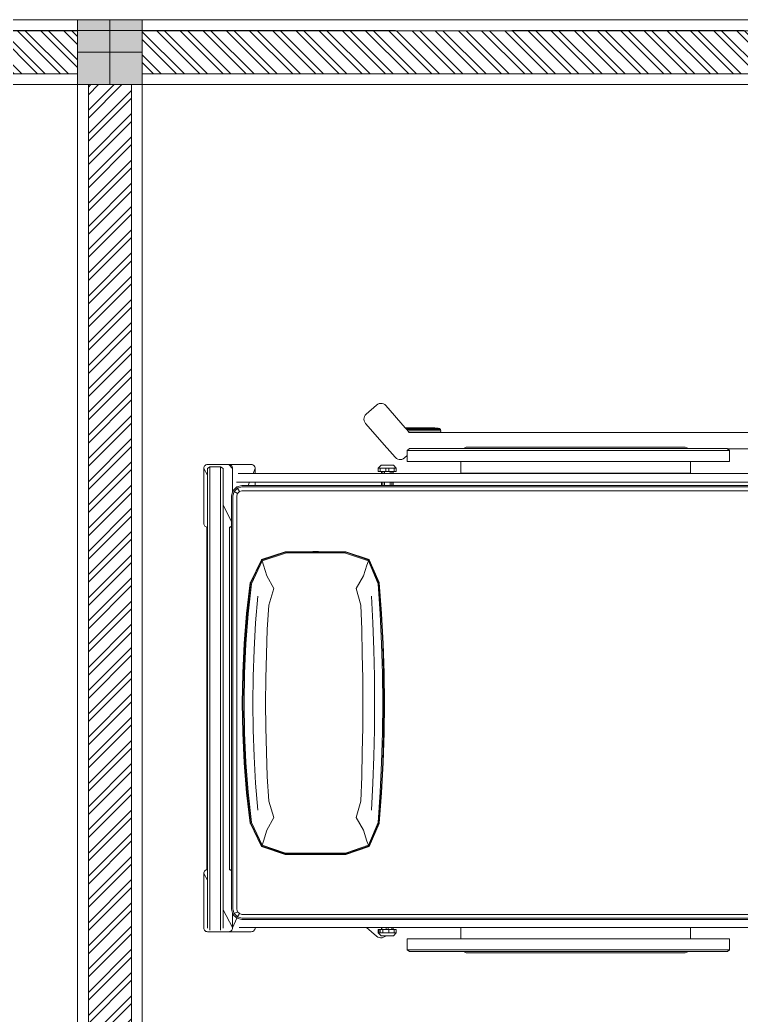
# Model space of a CAD drawing. Header units: millimetres. Extents: x -280308 to 6402717, y -14 to 2073074.
# Drawn here: x -15551 to -13876, y 482788 to 485098 of the extents above; entities that cross this region are included whole.
import ezdxf
from ezdxf.enums import TextEntityAlignment as Align

# ---------------------------------------------------------------- set-up
doc = ezdxf.new("R2010")
doc.units = ezdxf.units.MM
doc.linetypes.add('ACAD_ISO08W100', pattern=[36, 24, -3, 6, -3])
doc.linetypes.add('DASHED2', pattern=[0.375, 0.25, -0.125])
doc.layers.get('0').update_dxf_attribs({"lineweight": 0})
for name, color, linetype, lineweight in [('A-ALINE-1', 91, 'Continuous', 20), ('A-ALINE-3', 111, 'Continuous', 15), ('A-ALINE-6', 117, 'Continuous', 9), ('A-ANNOTATION', 144, 'Continuous', 0), ('A-FURN-EQPM', 177, 'Continuous', 0)]:
    doc.layers.add(name, color=color, linetype=linetype, lineweight=lineweight)
doc.layers.add('A-FILL-1', color=7, linetype='Continuous', lineweight=0, true_color=0x454545)
doc.layers.add('A-TEXT', color=254, linetype='Continuous')
doc.styles.get("Standard").update_dxf_attribs({"font": 'arial.ttf'})

# ---------------------------------------------------------------- blocks, each defined once
blk = doc.blocks.new('A$Ccf87384a')
blk.add_wipeout([(-75, 75), (75, 75), (75, -75), (-75, -75)])
blk.add_wipeout([(-75, -75), (-75, 75), (75, 75), (75, -75)])
at = {"layer": 'A-FILL-1', "ltscale": 0.25}
h = blk.add_hatch(color=256, dxfattribs=at)
h.dxf.hatch_style = 1
h.paths.add_polyline_path([(-75, -75), (-75, 75), (75, 75), (75, -75)])
at = {"layer": 'A-ALINE-1'}
blk.add_lwpolyline([(-75, -75), (-75, 75), (75, 75), (75, -75)], close=True, dxfattribs=at)
at = {"layer": 'A-FILL-1', "ltscale": 0.25}
for p, q in [((0, 75), (0, -75)), ((-75, 0), (75, 0))]:
    blk.add_line(p, q, dxfattribs=at)
blk = doc.blocks.new('A$C286adef0')
at = {"layer": 'A-FILL-1', "ltscale": 0.25}
h = blk.add_hatch(dxfattribs=at)
h.set_pattern_fill('ANSI32', color=256, scale=4, angle=270)
h.set_pattern_definition([(315, (50519.543, 89206.224), (26.940768, 26.940768), []), (315, (50519.543, 89188.263), (26.940768, 26.940768), [])])
h.paths.add_polyline_path([(27310.3, -15472), (33972.8, -15472), (33972.8, -15372), (27310.3, -15372)])
h = blk.add_hatch(dxfattribs=at)
h.set_pattern_fill('ANSI32', color=256, scale=4, angle=180)
h.set_pattern_definition([(225, (135300.98, -40218.705), (26.940768, -26.940768), []), (225, (135283.02, -40218.705), (26.940768, -26.940768), [])])
h.paths.add_polyline_path([(30622.8, -21197), (30622.8, -15497), (30722.8, -15497), (30722.8, -21197)])
at = {"layer": 'A-ALINE-3', "linetype": 'Continuous'}
for points in [[(27310.3, -15472), (33972.8, -15472), (33972.8, -15372), (27310.3, -15372)], [(30622.8, -21197), (30622.8, -15497), (30722.8, -15497), (30722.8, -21197)]]:
    blk.add_lwpolyline(points, close=True, dxfattribs=at)
at = {"layer": 'A-ALINE-6'}
for points in [[(27310.3, -15497), (33972.8, -15497), (33972.8, -15347), (27310.3, -15347)], [(30597.8, -21197), (30597.8, -15497), (30747.8, -15497), (30747.8, -21197)]]:
    blk.add_lwpolyline(points, close=True, dxfattribs=at)
at = {"ltscale": 0.25}
blk.add_blockref('A$Ccf87384a', (30672.8, -15422), dxfattribs=at)
at = {"color": 0, "linetype": 'DASHED2', "lineweight": -2, "ltscale": 6}
for points in [[(30597.8, -18347), (26597.8, -18347), (26597.8, -15497), (30597.8, -15497)], [(30747.8, -18347), (34747.8, -18347), (34747.8, -15497), (30747.8, -15497)]]:
    blk.add_lwpolyline(points, close=True, dxfattribs=at)
blk = doc.blocks.new('*U539')
at = {"layer": 'A-ANNOTATION', "linetype": 'ACAD_ISO08W100', "ltscale": 0.25}
blk.add_lwpolyline([(0, -7.6411), (0, -228.3482)], dxfattribs=at)
at = {"layer": 'A-TEXT'}
blk.add_attdef('N', text='', height=0.9, dxfattribs=at).set_placement((0, 2.75), align=Align.MIDDLE_CENTER)
blk = doc.blocks.new('A$Cf37525da')
at = {"color": 124, "xscale": -360.0000000000001, "yscale": 360.0000000000001, "zscale": 360.0000000000001, "rotation": 270}
blk.add_blockref('*U539', (4643.8, -13700), dxfattribs=at)
blk = doc.blocks.new('A$C872eac23')
at = {"color": 0, "linetype": 'ByBlock', "lineweight": -2}
for p, q in [((-0.5429, -0.0018), (-0.5426, 0.0002)), ((-0.5426, 0.0002), (-0.542, 0.0021)), ((-0.542, 0.0021), (-0.5409, 0.0037)), ((-0.5409, 0.0037), (-0.5396, 0.0051)), ((-0.5396, 0.0051), (-0.5379, 0.0061)), ((-0.5379, 0.0061), (-0.536, 0.0068)), ((-0.536, 0.0068), (-0.534, 0.007)), ((-0.534, 0.007), (-0.4063, 0.007)), ((-0.534, 0.007), (-0.518, -0.0014)), ((-0.4063, 0.007), (-0.4046, 0.0069)), ((-0.4046, 0.0069), (-0.4029, 0.0063)), ((-0.4029, 0.0063), (-0.4014, 0.0055)), ((-0.4014, 0.0055), (-0.4001, 0.0045)), ((-0.4001, 0.0045), (-0.399, 0.0031)), ((-0.399, 0.0031), (-0.3982, 0.0017)), ((-0.3982, 0.0017), (-0.3977, 0)), ((-0.3977, 0), (0.3977, 0)), ((0.3977, 0), (0.3982, 0.0017)), ((0.3982, 0.0017), (0.399, 0.0032)), ((0.399, 0.0032), (0.4001, 0.0045)), ((0.4001, 0.0045), (0.4014, 0.0055)), ((0.4014, 0.0055), (0.4029, 0.0063)), ((0.4029, 0.0063), (0.4046, 0.0069)), ((0.4046, 0.0069), (0.4064, 0.007)), ((0.4064, 0.007), (0.5327, 0.007)), ((0.4064, 0.007), (0.4222, -0.0014)), ((0.5327, 0.007), (0.5348, 0.0068)), ((0.5348, 0.0068), (0.5366, 0.0061)), ((0.5366, 0.0061), (0.5383, 0.0051)), ((0.5383, 0.0051), (0.5396, 0.0037)), ((0.5396, 0.0037), (0.5407, 0.0021)), ((0.5407, 0.0021), (0.5413, 0.0002)), ((0.5413, 0.0002), (0.5416, -0.0018)), ((-0.5429, -0.0511), (-0.5429, -0.0018)), ((-0.5333, -0.0014), (-0.5378, -0.0071)), ((-0.5378, -0.0071), (-0.5378, -0.0321)), ((-0.5378, -0.0071), (0.5376, -0.0071)), ((-0.5333, -0.0014), (-0.518, -0.0014)), ((0.4222, -0.0014), (-0.518, -0.0014)), ((0.5331, -0.0014), (0.4222, -0.0014)), ((0.5416, -0.0018), (0.5416, -0.0511)), ((-0.5333, -0.0378), (-0.5378, -0.0321)), ((-0.5378, -0.0321), (0.5376, -0.0321)), ((-0.5333, -0.0378), (-0.4486, -0.0378)), ((-0.4486, -0.0378), (-0.4109, -0.0575)), ((-0.4486, -0.0378), (0.4909, -0.0378)), ((0.4909, -0.0378), (0.5317, -0.0594)), ((0.5331, -0.0378), (0.4909, -0.0378)), ((-0.5429, -0.1034), (-0.5429, -0.0511)), ((-0.5426, -0.0531), (-0.5429, -0.0511)), ((-0.534, -0.06), (-0.5429, -0.0511)), ((-0.542, -0.055), (-0.5426, -0.0531)), ((-0.5409, -0.0566), (-0.542, -0.055)), ((-0.5396, -0.058), (-0.5409, -0.0566)), ((-0.5379, -0.0591), (-0.5396, -0.058)), ((-0.536, -0.0597), (-0.5379, -0.0591)), ((-0.534, -0.06), (-0.536, -0.0597)), ((-0.479, -0.06), (-0.534, -0.06)), ((-0.5019, -0.0991), (-0.5019, -0.0687)), ((-0.4821, -0.0608), (-0.4909, -0.0696)), ((-0.4805, -0.0636), (-0.4881, -0.0712)), ((-0.479, -0.06), (-0.4821, -0.0608)), ((-0.4821, -0.0608), (-0.4805, -0.0636)), ((-0.47, -0.0608), (-0.4805, -0.0636)), ((-0.4805, -0.0636), (-0.476, -0.0712)), ((-0.47, -0.0575), (-0.479, -0.06)), ((-0.4109, -0.0575), (-0.47, -0.0575)), ((-0.47, -0.0608), (0.4892, -0.0608)), ((-0.4003, -0.0575), (-0.4109, -0.0575)), ((-0.4001, -0.0574), (-0.4003, -0.0575)), ((-0.4003, -0.0575), (-0.3977, -0.0575)), ((-0.399, -0.0561), (-0.4001, -0.0574)), ((-0.3982, -0.0546), (-0.399, -0.0561)), ((-0.3977, -0.0529), (-0.3982, -0.0546)), ((-0.3977, -0.0575), (-0.3977, -0.0529)), ((0.3977, -0.0529), (-0.3977, -0.0529)), ((-0.3977, -0.0575), (0.3977, -0.0575)), ((0.3982, -0.0546), (0.3977, -0.0529)), ((0.3977, -0.0529), (0.3977, -0.0575)), ((0.4003, -0.0575), (0.3977, -0.0575)), ((0.399, -0.0561), (0.3982, -0.0546)), ((0.4001, -0.0574), (0.399, -0.0561)), ((0.4003, -0.0575), (0.4001, -0.0574)), ((0.4892, -0.0575), (0.4003, -0.0575)), ((0.4982, -0.06), (0.4892, -0.0575)), ((0.4996, -0.0636), (0.4892, -0.0608)), ((0.4996, -0.0636), (0.4952, -0.0712)), ((0.5327, -0.06), (0.4982, -0.06)), ((0.5013, -0.0608), (0.4982, -0.06)), ((0.5013, -0.0608), (0.4996, -0.0636)), ((0.5073, -0.0712), (0.4996, -0.0636)), ((0.5099, -0.0694), (0.5013, -0.0608)), ((0.5099, -0.0694), (0.5327, -0.06)), ((0.5317, -0.0595), (0.5317, -0.0594)), ((0.5317, -0.0594), (0.5327, -0.06)), ((0.5348, -0.0597), (0.5327, -0.06)), ((0.5366, -0.0591), (0.5348, -0.0597)), ((0.5383, -0.058), (0.5366, -0.0591)), ((0.5396, -0.0566), (0.5383, -0.058)), ((0.5407, -0.055), (0.5396, -0.0566)), ((0.5413, -0.0531), (0.5407, -0.055)), ((0.5416, -0.0511), (0.5413, -0.0531)), ((0.5416, -0.1034), (0.5416, -0.0511)), ((-0.5224, -0.0729), (-0.5224, -0.1075)), ((-0.4909, -0.0696), (-0.4941, -0.0817)), ((-0.4941, -0.0817), (-0.4941, -0.0959)), ((-0.4909, -0.0696), (-0.4881, -0.0712)), ((-0.4881, -0.0712), (-0.4909, -0.0817)), ((-0.4909, -2.1111), (-0.4909, -0.0817)), ((-0.4881, -0.0712), (-0.4805, -0.0757)), ((-0.4805, -0.0757), (-0.4821, -0.0817)), ((-0.4821, -2.1111), (-0.4821, -0.0817)), ((-0.476, -0.0712), (-0.4805, -0.0757)), ((-0.47, -0.0696), (-0.476, -0.0712)), ((-0.47, -0.0696), (0.4892, -0.0696)), ((-0.1973, -0.0925), (-0.1276, -0.0868)), ((-0.1965, -0.0936), (-0.127, -0.0881)), ((-0.1268, -0.0907), (-0.196, -0.096)), ((-0.0584, -0.0835), (-0.1276, -0.0868)), ((-0.127, -0.0881), (-0.0581, -0.0849)), ((-0.058, -0.0875), (-0.1268, -0.0907)), ((-0.0584, -0.0835), (0.0109, -0.0824)), ((-0.0581, -0.0849), (0.0109, -0.0838)), ((0.0109, -0.0865), (-0.058, -0.0875)), ((0.0801, -0.0835), (0.0109, -0.0824)), ((0.0109, -0.0838), (0.0798, -0.0849)), ((0.0797, -0.0875), (0.0109, -0.0865)), ((0.1485, -0.0907), (0.0797, -0.0875)), ((0.0798, -0.0849), (0.1487, -0.0881)), ((0.0801, -0.0835), (0.1493, -0.0868)), ((0.2178, -0.096), (0.1485, -0.0907)), ((0.1487, -0.0881), (0.2182, -0.0936)), ((0.2191, -0.0925), (0.1493, -0.0868)), ((0.4952, -0.0712), (0.4892, -0.0696)), ((0.4996, -0.0757), (0.4952, -0.0712)), ((0.5073, -0.0712), (0.4996, -0.0757)), ((0.5013, -0.0817), (0.4996, -0.0757)), ((0.5013, -0.0817), (0.5013, -1.3546)), ((0.5101, -0.0696), (0.5073, -0.0712)), ((0.5101, -0.0817), (0.5073, -0.0712)), ((0.5101, -0.0696), (0.5099, -0.0694)), ((0.5133, -0.0817), (0.5101, -0.0696)), ((0.5101, -0.0817), (0.5101, -1.3546)), ((0.5133, -0.0817), (0.5133, -1.3546)), ((0.5317, -0.1122), (0.5317, -0.0752)), ((-0.5429, -0.1034), (-0.5426, -0.1054)), ((-0.5426, -0.1054), (-0.542, -0.1072)), ((-0.542, -0.1072), (-0.5409, -0.1089)), ((-0.5409, -0.1089), (-0.5396, -0.1103)), ((-0.5396, -0.1103), (-0.5379, -0.1113)), ((-0.5379, -0.1113), (-0.536, -0.112)), ((-0.536, -0.112), (-0.534, -0.1122)), ((-0.534, -0.1122), (-0.5224, -0.1075)), ((-0.534, -0.1122), (-0.5224, -0.1122)), ((-0.5224, -0.1075), (-0.5224, -0.1122)), ((-0.5224, -0.1122), (-0.5224, -0.4056)), ((-0.5019, -0.0991), (-0.4941, -0.0959)), ((-0.5019, -0.1122), (-0.5019, -0.0991)), ((-0.5019, -0.1122), (-0.4941, -0.1122)), ((-0.5019, -0.4056), (-0.5019, -0.1122)), ((-0.4941, -0.0959), (-0.4941, -0.1122)), ((-0.4941, -0.4056), (-0.4941, -0.1122)), ((-0.2688, -0.1013), (-0.3218, -0.127)), ((-0.3205, -0.1274), (-0.2669, -0.1017)), ((-0.266, -0.1035), (-0.3191, -0.1286)), ((-0.2688, -0.1013), (-0.2681, -0.1009)), ((-0.1973, -0.0925), (-0.2681, -0.1009)), ((-0.2669, -0.1017), (-0.1965, -0.0936)), ((-0.196, -0.096), (-0.266, -0.1035)), ((-0.1752, -0.1134), (-0.2375, -0.1183)), ((-0.1752, -0.1134), (-0.1131, -0.1099)), ((-0.0511, -0.1078), (-0.1131, -0.1099)), ((-0.0511, -0.1078), (0.0109, -0.1071)), ((0.0729, -0.1078), (0.0109, -0.1071)), ((0.0729, -0.1078), (0.1348, -0.1099)), ((0.1969, -0.1134), (0.1348, -0.1099)), ((0.1969, -0.1134), (0.2592, -0.1183)), ((0.2878, -0.1035), (0.2178, -0.096)), ((0.2182, -0.0936), (0.2887, -0.1017)), ((0.2191, -0.0925), (0.2898, -0.1009)), ((0.3408, -0.1286), (0.2878, -0.1035)), ((0.2887, -0.1017), (0.3422, -0.1274)), ((0.2906, -0.1013), (0.2898, -0.1009)), ((0.2906, -0.1013), (0.3435, -0.127)), ((0.5317, -0.1122), (0.5327, -0.1122)), ((0.5317, -0.371), (0.5317, -0.1122)), ((0.5327, -0.1122), (0.5348, -0.112)), ((0.5348, -0.112), (0.5366, -0.1113)), ((0.5366, -0.1113), (0.5383, -0.1103)), ((0.5383, -0.1103), (0.5396, -0.1089)), ((0.5396, -0.1089), (0.5407, -0.1072)), ((0.5407, -0.1072), (0.5413, -0.1054)), ((0.5413, -0.1054), (0.5416, -0.1034)), ((-0.3223, -0.1273), (-0.3405, -0.1824)), ((-0.3218, -0.127), (-0.3404, -0.1823)), ((-0.3392, -0.1825), (-0.3205, -0.1274)), ((-0.3191, -0.1286), (-0.3374, -0.1831)), ((-0.3218, -0.127), (-0.3223, -0.1273)), ((-0.3205, -0.1274), (-0.3218, -0.127)), ((-0.3096, -0.1319), (-0.3191, -0.1286)), ((-0.2843, -0.1394), (-0.3096, -0.1319)), ((-0.1028, -0.1384), (-0.1597, -0.1406)), ((-0.046, -0.137), (-0.1028, -0.1384)), ((0.0109, -0.1366), (-0.046, -0.137)), ((0.0677, -0.137), (0.0109, -0.1366)), ((0.1246, -0.1384), (0.0677, -0.137)), ((0.1814, -0.1406), (0.1246, -0.1384)), ((0.3314, -0.1319), (0.306, -0.1394)), ((0.3314, -0.1319), (0.3408, -0.1286)), ((0.3591, -0.1831), (0.3408, -0.1286)), ((0.3435, -0.127), (0.3422, -0.1274)), ((0.3422, -0.1274), (0.3609, -0.1825)), ((0.344, -0.1273), (0.3435, -0.127)), ((0.3435, -0.127), (0.3621, -0.1823)), ((0.3623, -0.1824), (0.344, -0.1273)), ((-0.2551, -0.1558), (-0.2843, -0.1394)), ((-0.2166, -0.1437), (-0.2551, -0.1558)), ((-0.1597, -0.1406), (-0.2166, -0.1437)), ((0.2384, -0.1437), (0.1814, -0.1406)), ((0.2768, -0.1558), (0.2384, -0.1437)), ((0.306, -0.1394), (0.2768, -0.1558)), ((-0.3408, -0.246), (-0.3404, -0.1823)), ((-0.3405, -0.1824), (-0.3408, -0.246)), ((-0.3398, -0.2526), (-0.3392, -0.1825)), ((-0.3374, -0.1831), (-0.3379, -0.2526)), ((0.3596, -0.2526), (0.3591, -0.1831)), ((0.3609, -0.1825), (0.3615, -0.2526)), ((0.3626, -0.246), (0.3621, -0.1823)), ((0.3626, -0.246), (0.3623, -0.1824)), ((-0.3409, -0.2526), (-0.3408, -0.246)), ((-0.3409, -0.2526), (-0.3408, -0.2592)), ((-0.3392, -0.3227), (-0.3398, -0.2526)), ((-0.3379, -0.2526), (-0.3374, -0.3221)), ((0.3591, -0.3221), (0.3596, -0.2526)), ((0.3615, -0.2526), (0.3609, -0.3227)), ((0.3626, -0.2526), (0.3626, -0.246)), ((0.3626, -0.2526), (0.3626, -0.2592)), ((-0.3408, -0.2592), (-0.3405, -0.3228)), ((-0.3408, -0.2592), (-0.3404, -0.3229)), ((0.3626, -0.2592), (0.3621, -0.3229)), ((0.3623, -0.3228), (0.3626, -0.2592)), ((-0.3405, -0.3228), (-0.3223, -0.377)), ((-0.3218, -0.3773), (-0.3404, -0.3229)), ((-0.3205, -0.3769), (-0.3392, -0.3227)), ((-0.3374, -0.3221), (-0.3191, -0.3756)), ((0.3408, -0.3756), (0.3591, -0.3221)), ((0.3609, -0.3227), (0.3422, -0.3769)), ((0.3435, -0.3773), (0.3621, -0.3229)), ((0.344, -0.377), (0.3623, -0.3228)), ((-0.6601, -0.3701), (-0.6575, -0.3677)), ((-0.6575, -0.3677), (-0.6545, -0.3661)), ((-0.6545, -0.3661), (-0.6512, -0.3651)), ((-0.6512, -0.3651), (-0.6479, -0.3649)), ((-0.6479, -0.3649), (-0.6445, -0.3654)), ((-0.6445, -0.3654), (-0.6414, -0.3667)), ((-0.6414, -0.3667), (-0.6384, -0.3687)), ((-0.6384, -0.3687), (-0.5819, -0.4181)), ((-0.3096, -0.3719), (-0.2843, -0.3637)), ((-0.2843, -0.3637), (-0.2551, -0.3469)), ((-0.2166, -0.3578), (-0.2551, -0.3469)), ((-0.1597, -0.3597), (-0.2166, -0.3578)), ((-0.1028, -0.3612), (-0.1597, -0.3597)), ((-0.046, -0.362), (-0.1028, -0.3612)), ((0.0109, -0.3623), (-0.046, -0.362)), ((0.0677, -0.362), (0.0109, -0.3623)), ((0.1246, -0.3612), (0.0677, -0.362)), ((0.1814, -0.3597), (0.1246, -0.3612)), ((0.2384, -0.3578), (0.1814, -0.3597)), ((0.2768, -0.3469), (0.2384, -0.3578)), ((0.2768, -0.3469), (0.306, -0.3637)), ((0.306, -0.3637), (0.3314, -0.3719)), ((-0.681, -0.3941), (-0.6601, -0.3701)), ((-0.3223, -0.377), (-0.3218, -0.3773)), ((-0.3218, -0.3773), (-0.3205, -0.3769)), ((-0.2688, -0.4001), (-0.3218, -0.3773)), ((-0.2669, -0.3997), (-0.3205, -0.3769)), ((-0.3096, -0.3719), (-0.3191, -0.3756)), ((-0.3191, -0.3756), (-0.266, -0.3979)), ((-0.1752, -0.3857), (-0.2375, -0.3827)), ((-0.1752, -0.3857), (-0.1131, -0.388)), ((-0.0511, -0.3893), (-0.1131, -0.388)), ((-0.0511, -0.3893), (0.0109, -0.3898)), ((0.0729, -0.3893), (0.0109, -0.3898)), ((0.0729, -0.3893), (0.1348, -0.388)), ((0.1969, -0.3857), (0.1348, -0.388)), ((0.1969, -0.3857), (0.2592, -0.3827)), ((0.2878, -0.3979), (0.3408, -0.3756)), ((0.3422, -0.3769), (0.2887, -0.3997)), ((0.2906, -0.4001), (0.3435, -0.3773)), ((0.3314, -0.3719), (0.3408, -0.3756)), ((0.3422, -0.3769), (0.3435, -0.3773)), ((0.3435, -0.3773), (0.344, -0.377)), ((0.5317, -0.371), (0.5519, -0.3941)), ((0.5317, -0.4056), (0.5317, -0.371)), ((-0.6848, -0.4035), (-0.6843, -0.4002)), ((-0.6846, -0.4069), (-0.6848, -0.4035)), ((-0.6836, -0.4101), (-0.6846, -0.4069)), ((-0.6843, -0.4002), (-0.683, -0.397)), ((-0.6819, -0.4131), (-0.6836, -0.4101)), ((-0.683, -0.397), (-0.681, -0.3941)), ((-0.6796, -0.4157), (-0.6819, -0.4131)), ((-0.6281, -0.4607), (-0.6796, -0.4157)), ((-0.5348, -0.3981), (-0.5416, -0.405)), ((-0.5416, -0.405), (-0.5416, -0.4332)), ((-0.5267, -0.3981), (-0.5348, -0.3981)), ((-0.5348, -0.3981), (-0.5348, -0.403)), ((-0.5267, -0.403), (-0.5348, -0.403)), ((-0.5348, -0.4154), (-0.5348, -0.403)), ((-0.5267, -0.4154), (-0.5348, -0.4154)), ((-0.5348, -0.4154), (-0.5348, -0.4227)), ((-0.5267, -0.3981), (-0.5267, -0.403)), ((-0.5267, -0.4056), (-0.5267, -0.403)), ((-0.5224, -0.4056), (-0.5267, -0.4056)), ((-0.5267, -0.4056), (-0.5267, -0.4087)), ((-0.5224, -0.4087), (-0.5267, -0.4087)), ((-0.5267, -0.4087), (-0.5267, -0.4123)), ((-0.5224, -0.4123), (-0.5267, -0.4123)), ((-0.5267, -0.4123), (-0.5267, -0.4154)), ((-0.5267, -0.4154), (-0.5267, -0.4227)), ((-0.5224, -0.4056), (-0.5224, -0.4087)), ((-0.5224, -0.4087), (-0.5224, -0.4123)), ((-0.5224, -0.4123), (-0.5224, -0.4258)), ((-0.4941, -0.4056), (-0.5019, -0.4056)), ((-0.5019, -0.4087), (-0.5019, -0.4056)), ((-0.4941, -0.4087), (-0.5019, -0.4087)), ((-0.5019, -0.4123), (-0.5019, -0.4087)), ((-0.4941, -0.4123), (-0.5019, -0.4123)), ((-0.5019, -0.4258), (-0.5019, -0.4123)), ((-0.4941, -0.4056), (-0.4941, -0.4087)), ((-0.4941, -0.4087), (-0.4941, -0.4123)), ((-0.4941, -0.4123), (-0.4941, -0.4258)), ((-0.2681, -0.4005), (-0.2688, -0.4001)), ((-0.1973, -0.406), (-0.2681, -0.4005)), ((-0.1965, -0.4049), (-0.2669, -0.3997)), ((-0.266, -0.3979), (-0.196, -0.4027)), ((-0.1973, -0.406), (-0.1276, -0.4096)), ((-0.127, -0.4085), (-0.1965, -0.4049)), ((-0.196, -0.4027), (-0.1268, -0.4061)), ((-0.0584, -0.4117), (-0.1276, -0.4096)), ((-0.0581, -0.4105), (-0.127, -0.4085)), ((-0.1268, -0.4061), (-0.058, -0.4081)), ((-0.0584, -0.4117), (0.0109, -0.4124)), ((0.0109, -0.4112), (-0.0581, -0.4105)), ((-0.058, -0.4081), (0.0109, -0.4088)), ((0.0109, -0.4088), (0.0797, -0.4081)), ((0.0798, -0.4105), (0.0109, -0.4112)), ((0.0801, -0.4117), (0.0109, -0.4124)), ((0.0797, -0.4081), (0.1485, -0.4061)), ((0.1487, -0.4085), (0.0798, -0.4105)), ((0.0801, -0.4117), (0.1493, -0.4096)), ((0.1485, -0.4061), (0.2178, -0.4027)), ((0.2182, -0.4049), (0.1487, -0.4085)), ((0.2191, -0.406), (0.1493, -0.4096)), ((0.2178, -0.4027), (0.2878, -0.3979)), ((0.2887, -0.3997), (0.2182, -0.4049)), ((0.2191, -0.406), (0.2898, -0.4005)), ((0.2898, -0.4005), (0.2906, -0.4001)), ((0.5363, -0.4056), (0.5317, -0.4056)), ((0.5317, -0.4064), (0.5317, -0.4056)), ((0.5317, -0.4064), (0.5363, -0.4064)), ((0.5317, -0.4167), (0.5317, -0.4064)), ((0.5363, -0.3993), (0.5363, -0.3981)), ((0.5444, -0.3981), (0.5363, -0.3981)), ((0.5363, -0.403), (0.5363, -0.3993)), ((0.5363, -0.3993), (0.5444, -0.3993)), ((0.5363, -0.403), (0.5363, -0.4056)), ((0.5363, -0.403), (0.5444, -0.403)), ((0.5363, -0.4064), (0.5363, -0.4056)), ((0.5363, -0.4086), (0.5363, -0.4064)), ((0.5363, -0.4086), (0.5444, -0.4086)), ((0.5363, -0.4086), (0.5363, -0.4167)), ((0.5444, -0.3993), (0.5444, -0.3981)), ((0.5511, -0.405), (0.5444, -0.3981)), ((0.5444, -0.403), (0.5444, -0.3993)), ((0.5444, -0.4086), (0.5444, -0.403)), ((0.5444, -0.4086), (0.5444, -0.4227)), ((0.5511, -0.4149), (0.5511, -0.405)), ((0.5528, -0.4131), (0.5511, -0.4149)), ((0.5511, -0.4332), (0.5511, -0.4149)), ((0.5519, -0.3941), (0.5539, -0.397)), ((0.5545, -0.4101), (0.5528, -0.4131)), ((0.5539, -0.397), (0.5551, -0.4002)), ((0.5554, -0.4069), (0.5545, -0.4101)), ((0.5551, -0.4002), (0.5556, -0.4035)), ((0.5556, -0.4035), (0.5554, -0.4069)), ((-0.5819, -0.4181), (-0.5817, -0.4182)), ((-0.5819, -0.4181), (-0.5817, -0.4183)), ((-0.5817, -0.4183), (-0.5817, -0.4182)), ((-0.5817, -0.4182), (-0.5811, -0.4188)), ((-0.5817, -0.4183), (-0.5811, -0.4188)), ((-0.5811, -0.4188), (-0.5596, -0.4376)), ((-0.5596, -0.4376), (-0.5572, -0.4403)), ((-0.5348, -0.4401), (-0.5416, -0.4332)), ((-0.5267, -0.4227), (-0.5348, -0.4227)), ((-0.5348, -0.4352), (-0.5348, -0.4227)), ((-0.5267, -0.4352), (-0.5348, -0.4352)), ((-0.5348, -0.4401), (-0.5348, -0.4352)), ((-0.5267, -0.4227), (-0.5267, -0.4258)), ((-0.5224, -0.4258), (-0.5267, -0.4258)), ((-0.5267, -0.4258), (-0.5267, -0.4294)), ((-0.5224, -0.4294), (-0.5267, -0.4294)), ((-0.5267, -0.4326), (-0.5267, -0.4294)), ((-0.5224, -0.4326), (-0.5267, -0.4326)), ((-0.5267, -0.4352), (-0.5267, -0.4326)), ((-0.5267, -0.4352), (-0.5267, -0.4401)), ((-0.5224, -0.4258), (-0.5224, -0.4294)), ((-0.5224, -0.4294), (-0.5224, -0.4326)), ((-0.5224, -0.4326), (-0.5224, -1.7081)), ((-0.4941, -0.4258), (-0.5019, -0.4258)), ((-0.5019, -0.4294), (-0.5019, -0.4258)), ((-0.4941, -0.4294), (-0.5019, -0.4294)), ((-0.5019, -0.4326), (-0.5019, -0.4294)), ((-0.4941, -0.4326), (-0.5019, -0.4326)), ((-0.5019, -0.4326), (-0.5019, -1.7083)), ((-0.4941, -0.4258), (-0.4941, -0.4294)), ((-0.4941, -0.4294), (-0.4941, -0.4326)), ((-0.4941, -0.4326), (-0.4941, -1.7084)), ((0.5317, -0.4167), (0.5363, -0.4167)), ((0.5317, -0.4214), (0.5317, -0.4167)), ((0.5317, -0.4214), (0.5363, -0.4214)), ((0.5317, -0.4294), (0.5317, -0.4214)), ((0.5317, -0.4294), (0.5363, -0.4294)), ((0.5317, -0.4326), (0.5317, -0.4294)), ((0.5317, -0.4326), (0.5363, -0.4326)), ((0.5317, -0.4326), (0.5317, -0.5902)), ((0.5363, -0.4214), (0.5363, -0.4167)), ((0.5363, -0.4227), (0.5363, -0.4214)), ((0.5363, -0.4227), (0.5444, -0.4227)), ((0.5363, -0.4294), (0.5363, -0.4227)), ((0.5363, -0.4294), (0.5363, -0.4326)), ((0.5363, -0.4326), (0.5363, -0.4352)), ((0.5363, -0.4352), (0.5444, -0.4352)), ((0.5363, -0.4352), (0.5363, -0.4401)), ((0.5444, -0.4227), (0.5444, -0.4352)), ((0.5444, -0.4401), (0.5511, -0.4332)), ((0.5444, -0.4352), (0.5444, -0.4401)), ((-0.6272, -0.4615), (-0.6281, -0.4607)), ((-0.6281, -0.4607), (-0.6281, -0.5289)), ((-0.6264, -0.4622), (-0.6272, -0.4615)), ((-0.6272, -0.5292), (-0.6272, -0.4615)), ((-0.5581, -0.4593), (-0.5637, -0.4657)), ((-0.5561, -0.4564), (-0.5581, -0.4593)), ((-0.5572, -0.4403), (-0.5555, -0.4433)), ((-0.5549, -0.4532), (-0.5561, -0.4564)), ((-0.5555, -0.4433), (-0.5546, -0.4465)), ((-0.5544, -0.4498), (-0.5549, -0.4532)), ((-0.5546, -0.4465), (-0.5544, -0.4498)), ((-0.5267, -0.4401), (-0.5348, -0.4401)), ((0.5363, -0.4401), (0.5444, -0.4401)), ((-0.624, -0.4643), (-0.6264, -0.4622)), ((-0.6264, -0.4622), (-0.6264, -0.5406)), ((-0.6208, -0.4671), (-0.624, -0.4643)), ((-0.624, -0.4643), (-0.624, -0.543)), ((-0.6176, -0.4699), (-0.6208, -0.4671)), ((-0.6208, -0.4671), (-0.6208, -0.5438)), ((-0.6176, -0.4699), (-0.6176, -0.543)), ((-0.5757, -0.4657), (-0.5798, -0.471)), ((-0.5798, -0.5962), (-0.5798, -0.471)), ((-0.5637, -0.4657), (-0.5757, -0.4657)), ((-0.5757, -1.2141), (-0.5757, -0.4657)), ((-0.5502, -0.4657), (-0.5637, -0.4657)), ((-0.5502, -0.5902), (-0.5502, -0.4657)), ((0.5834, -0.4657), (0.5579, -0.4657)), ((0.5579, -0.5902), (0.5579, -0.4657)), ((0.5875, -0.471), (0.5834, -0.4657)), ((0.5834, -1.2141), (0.5834, -0.4657)), ((0.5875, -0.471), (0.5875, -0.5962)), ((-0.6281, -0.5289), (-0.6272, -0.5292)), ((-0.6272, -0.5374), (-0.6272, -0.5292)), ((-0.6272, -0.5374), (-0.6264, -0.5406)), ((-0.6264, -0.5406), (-0.624, -0.543)), ((-0.624, -0.543), (-0.6208, -0.5438)), ((-0.6208, -0.5438), (-0.6176, -0.543)), ((-0.6176, -0.543), (-0.6176, -1.6843)), ((-0.5816, -0.5991), (-0.5828, -0.6024)), ((-0.5798, -0.5962), (-0.5816, -0.5991)), ((-0.5798, -1.1173), (-0.5798, -0.5962)), ((-0.5231, -0.5902), (-0.5502, -0.5902)), ((-0.5502, -1.1233), (-0.5502, -0.5902)), ((-0.5231, -1.1233), (-0.5231, -0.5902)), ((0.5317, -0.5902), (0.5579, -0.5902)), ((0.5317, -1.1233), (0.5317, -0.5902)), ((0.5579, -0.5902), (0.5579, -1.1233)), ((0.5875, -0.5962), (0.5893, -0.5991)), ((0.5875, -0.5962), (0.5875, -1.1173)), ((0.5893, -0.5991), (0.5905, -0.6024)), ((-0.5828, -0.6024), (-0.5832, -0.6061)), ((-0.5832, -0.6061), (-0.5832, -1.1074)), ((0.5905, -0.6024), (0.5909, -0.6061)), ((0.5909, -0.6061), (0.5909, -1.1074)), ((-0.5832, -1.1074), (-0.5828, -1.1111)), ((0.5909, -1.1074), (0.5905, -1.1111)), ((-0.5828, -1.1111), (-0.5816, -1.1144)), ((-0.5816, -1.1144), (-0.5798, -1.1173)), ((-0.5798, -1.1173), (-0.5798, -1.2088)), ((-0.5502, -1.1233), (-0.5231, -1.1233)), ((-0.5502, -1.2141), (-0.5502, -1.1233)), ((0.5579, -1.1233), (0.5317, -1.1233)), ((0.5317, -1.3546), (0.5317, -1.1233)), ((0.5579, -1.2141), (0.5579, -1.1233)), ((0.5893, -1.1144), (0.5875, -1.1173)), ((0.5875, -1.1173), (0.5875, -1.2088)), ((0.5905, -1.1111), (0.5893, -1.1144)), ((-0.5795, -1.2092), (-0.5798, -1.2088)), ((-0.5795, -1.2092), (-0.5795, -1.6803)), ((-0.5757, -1.2141), (-0.5795, -1.2092)), ((-0.5757, -1.2141), (-0.5502, -1.2141)), ((0.5579, -1.2141), (0.5834, -1.2141)), ((0.5875, -1.2088), (0.5834, -1.2141))]:
    blk.add_line(p, q, dxfattribs=at)
blk = doc.blocks.new('A$C8aa274cb')
at = {"color": 0, "linetype": 'ByBlock', "lineweight": -2, "xscale": -1000.000000000026, "yscale": 1000.000000000026, "zscale": 1000.000000000008, "rotation": 90}
blk.add_blockref('A$C872eac23', (-37700, -15550), dxfattribs=at)
blk = doc.blocks.new('3')
at = {"ltscale": 0.25}
blk.add_blockref('A$C286adef0', (-46014.9, 500445.2), dxfattribs=at)
blk.add_blockref('A$Cf37525da', (22307.9, 498773.3), dxfattribs=at)
at = {"layer": 'A-FURN-EQPM', "ltscale": 0.25}
blk.add_blockref('A$C8aa274cb', (22582.9, 499073.3), dxfattribs=at)

msp = doc.modelspace()

# ---------------------------------------------------------------- block references
msp.add_blockref('3', (0, 0))

doc.saveas('drawing.dxf')
